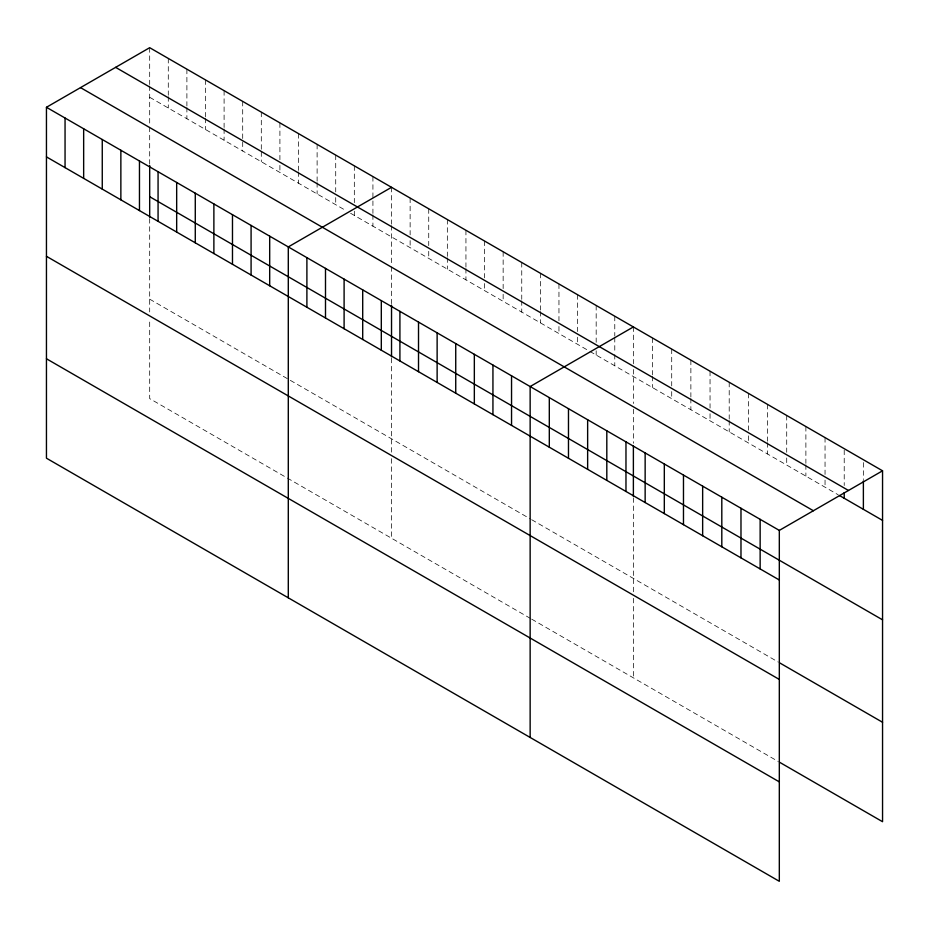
<?xml version="1.0" encoding="UTF-8"?>
<svg xmlns="http://www.w3.org/2000/svg" width="929" height="929" viewBox="0 0 929 929"><rect width="100%" height="100%" fill="white"/><g stroke="black" fill="none" stroke-linecap="round" stroke-linejoin="round"><path stroke-width="0.7" stroke-dasharray="4.64 3.48" d="M149.685 97.278L345.646 210.418M350.605 213.275L588.731 350.756M589.973 351.476L838.225 494.809M149.685 299.161L530.436 518.986M531.678 519.706L778.328 662.11M530.436 618.424L149.685 398.599L149.685 319.042M531.678 619.132L778.328 761.536M863.378 462.572L863.378 479.573M844.217 450.089L844.217 485.507M825.045 437.605L825.045 474.44M825.045 480.107L825.045 487.202M805.884 426.539L805.884 463.374M805.884 464.79L805.884 476.136M786.712 415.472L786.712 452.307M786.712 457.985L786.712 465.069M767.551 404.405L767.551 441.252M767.551 442.668L767.551 454.002M748.379 393.339L748.379 430.185M748.379 435.852L748.379 442.936M729.207 382.272L729.207 419.118M729.207 420.535L729.207 431.869M710.046 371.205L710.046 408.052M710.046 413.719L710.046 420.802M690.874 360.138L690.874 396.985M690.874 398.402L690.874 409.735M671.713 349.072L671.713 385.918M671.713 391.585L671.713 398.669M652.541 338.005L652.541 374.851M652.541 376.268L652.541 387.602M633.381 326.938L633.381 363.785M633.381 369.452L633.381 403.523M633.381 409.201L633.381 443.296M633.381 497.828L633.381 594.037M633.381 598.299L633.381 677.856M614.777 316.208L614.777 336.043M614.777 337.459L614.777 353.043M614.777 354.46L614.777 365.794M596.174 305.467L596.174 342.302M596.174 350.802L596.174 355.052M577.571 294.725L577.571 331.56M577.571 337.227L577.571 344.311M558.956 283.984L558.956 320.819M558.956 326.485L558.956 333.569M540.353 273.242L540.353 310.077M540.353 311.494L540.353 322.827M521.75 262.501L521.75 299.335M521.75 300.752L521.75 312.098M503.146 251.759L503.146 288.594M503.146 294.272L503.146 301.356M484.543 241.017L484.543 277.864M484.543 283.531L484.543 290.614M465.94 230.276L465.94 267.122M465.94 268.539L465.94 279.873M447.337 219.534L447.337 256.381M447.337 257.797L447.337 269.131M428.733 208.793L428.733 245.639M428.733 251.306L428.733 258.39M410.13 198.051L410.13 234.898M410.13 240.565L410.13 247.648M391.527 187.321L391.527 224.156M391.527 225.573L391.527 265.322M391.527 266.739L391.527 303.667M391.527 358.199L391.527 452.992M391.527 458.671L391.527 538.228M372.924 176.58L372.924 213.415M372.924 214.831L372.924 226.165M354.321 165.838L354.321 202.673M354.321 211.173L354.321 215.423M335.717 155.097L335.717 191.931M335.717 197.598L335.717 204.682M317.114 144.355L317.114 181.19M317.114 182.607L317.114 193.94M298.511 133.613L298.511 170.448M298.511 171.865L298.511 183.199M279.908 122.872L279.908 159.707M279.908 165.374L279.908 172.469M261.304 112.13L261.304 150.382M261.304 151.81L261.304 161.727M242.701 101.389L242.701 150.986M224.098 90.647L224.098 127.494M224.098 128.91L224.098 140.244M205.495 79.906L205.495 116.752M205.495 118.169L205.495 129.503M186.892 69.164L186.892 106.011M186.892 107.427L186.892 118.761M168.288 58.422L168.288 95.269M168.288 96.686L168.288 108.019M149.685 47.693L149.685 84.527M149.685 85.944L149.685 125.694M149.685 127.11L149.685 164.038M149.685 218.57L149.685 311.947"/><path stroke-width="1.39" d="M46.45 107.288L779.315 530.401L779.315 881.307L46.45 458.194L46.45 107.288L149.685 47.693L882.55 470.806L882.55 821.712L779.524 762.233M391.527 187.321L288.292 246.917L288.292 597.823M633.381 326.938L530.145 386.545L530.145 737.452M779.315 530.401L882.55 470.806M115.614 67.352L848.479 490.477M839.421 495.494L882.55 520.391M80.521 87.616L813.386 510.741M149.685 196.716L882.55 619.829M46.45 156.885L779.315 579.998M779.524 662.795L882.55 722.274M46.45 256.311L779.315 679.436M46.45 358.768L779.315 781.881M863.378 480.99L863.378 509.324M844.217 492.591L844.217 498.258M760.143 519.334L760.143 568.931M740.982 508.268L740.982 557.864M721.81 497.212L721.81 546.798M702.649 486.146L702.649 535.731M683.477 475.079L683.477 524.664M664.316 464.012L664.316 513.598M645.144 452.946L645.144 502.531M633.381 446.141L633.381 496.458M625.972 441.879L625.972 491.464M606.811 430.812L606.811 480.398M587.639 419.745L587.639 469.331M568.478 408.679L568.478 458.264M549.306 397.612L549.306 447.209M511.542 375.804L511.542 425.401M492.939 365.062L492.939 414.659M474.336 354.321L474.336 403.918M455.733 343.579L455.733 393.176M437.129 332.837L437.129 382.434M418.514 322.108L418.514 371.693M399.911 311.366L399.911 360.951M391.527 305.095L391.527 356.829M381.308 300.624L381.308 350.21M362.705 289.883L362.705 339.468M344.102 279.141L344.102 328.727M325.498 268.4L325.498 317.985M306.895 257.658L306.895 307.255M269.689 236.175L269.689 285.772M251.085 225.433L251.085 275.03M232.482 214.692L232.482 264.289M213.879 203.95L213.879 253.547M195.276 193.209L195.276 242.806M176.673 182.479L176.673 232.064M158.069 171.737L158.069 221.323M149.685 165.467L149.685 217.2M139.466 160.996L139.466 210.581M120.863 150.254L120.863 199.84M102.26 139.513L102.26 189.098M83.656 128.771L83.656 178.368M65.053 118.029L65.053 167.626"/></g></svg>
